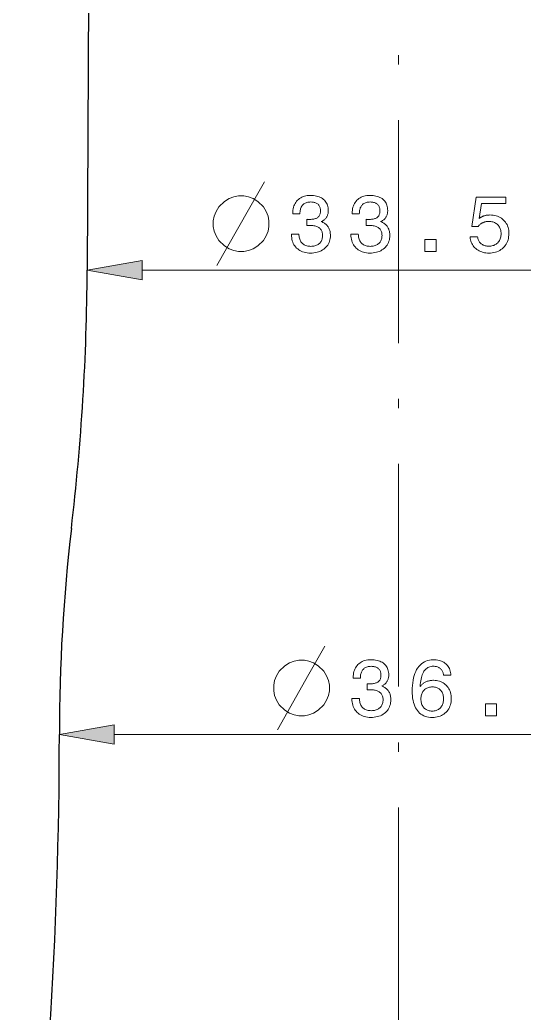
# Model space of a CAD drawing. Extents: x 0 to 297, y 0 to 420.
# Drawn here: x 125.2 to 152.4, y 154.8 to 208.2 of the extents above; entities that cross this region are included whole.
import ezdxf

# ---------------------------------------------------------------- set-up
doc = ezdxf.new("R2010")
doc.units = 0
doc.linetypes.add('DASHDOT', pattern=[18.5, 12, -3, 0.5, -3])

msp = doc.modelspace()

# ---------------------------------------------------------------- linework, layer by layer
at = {"color": 7, "linetype": 'DASHDOT', "lineweight": 13}
msp.add_line((145.6, 332.328), (145.6, 119.729), dxfattribs=at)
at = {"color": 7, "lineweight": 30}
msp.add_line((129.1, 241.858), (128.85, 194.758), dxfattribs=at)
at = {"color": 7, "lineweight": 13}
for p, q in [((131.805, 194.758), (159.396, 194.758)), ((130.305, 169.758), (160.896, 169.758))]:
    msp.add_line(p, q, dxfattribs=at)
for points in [[(135.835, 195.008), (137.535, 198.008), (138.385, 199.508)], [(139.088, 170.008), (140.788, 173.008), (141.638, 174.508)]]:
    msp.add_lwpolyline(points, dxfattribs=at)
for points in [[(137.285, 198.758), (136.985, 198.758), (136.735, 198.708), (136.485, 198.608), (136.235, 198.458), (135.935, 198.158), (135.785, 197.908), (135.685, 197.658), (135.635, 197.408), (135.635, 197.108), (135.685, 196.858), (135.785, 196.608), (135.935, 196.358), (136.235, 196.058), (136.485, 195.908), (136.735, 195.808), (136.985, 195.758), (137.285, 195.758), (137.535, 195.808), (137.785, 195.908), (138.035, 196.058), (138.335, 196.358), (138.485, 196.608), (138.585, 196.858), (138.635, 197.108), (138.635, 197.408), (138.585, 197.658), (138.485, 197.908), (138.335, 198.158), (138.035, 198.458), (137.785, 198.608), (137.535, 198.708)], [(139.846, 196.698), (140.244, 196.698), (140.247, 196.636), (140.253, 196.577), (140.262, 196.521), (140.275, 196.468), (140.291, 196.418), (140.31, 196.37), (140.332, 196.325), (140.357, 196.283), (140.386, 196.244), (140.418, 196.208), (140.453, 196.175), (140.49, 196.146), (140.531, 196.119), (140.573, 196.097), (140.619, 196.078), (140.667, 196.062), (140.718, 196.05), (140.772, 196.041), (140.828, 196.036), (140.887, 196.034), (140.945, 196.036), (141, 196.041), (141.053, 196.048), (141.103, 196.06), (141.151, 196.074), (141.196, 196.091), (141.239, 196.112), (141.279, 196.135), (141.317, 196.162), (141.352, 196.192), (141.384, 196.225), (141.413, 196.26), (141.438, 196.298), (141.46, 196.338), (141.479, 196.38), (141.494, 196.425), (141.506, 196.472), (141.515, 196.521), (141.52, 196.573), (141.522, 196.627), (141.52, 196.676), (141.515, 196.723), (141.506, 196.767), (141.495, 196.81), (141.48, 196.85), (141.461, 196.888), (141.439, 196.924), (141.414, 196.957), (141.386, 196.989), (141.354, 197.018), (141.319, 197.044), (141.281, 197.068), (141.241, 197.089), (141.198, 197.107), (141.152, 197.123), (141.104, 197.135), (141.053, 197.145), (140.999, 197.152), (140.942, 197.156), (140.883, 197.158), (140.874, 197.158), (140.866, 197.158), (140.857, 197.158), (140.848, 197.158), (140.84, 197.157), (140.831, 197.157), (140.822, 197.157), (140.813, 197.157), (140.803, 197.156), (140.794, 197.156), (140.785, 197.155), (140.774, 197.155), (140.764, 197.154), (140.752, 197.154), (140.74, 197.153), (140.728, 197.152), (140.715, 197.152), (140.701, 197.151), (140.687, 197.15), (140.672, 197.149), (140.672, 197.489), (140.681, 197.488), (140.69, 197.488), (140.699, 197.488), (140.708, 197.487), (140.717, 197.487), (140.726, 197.487), (140.735, 197.486), (140.743, 197.486), (140.752, 197.486), (140.76, 197.486), (140.769, 197.486), (140.777, 197.485), (140.785, 197.485), (140.793, 197.485), (140.801, 197.485), (140.809, 197.485), (140.816, 197.485), (140.824, 197.485), (140.831, 197.485), (140.838, 197.485), (140.895, 197.486), (140.949, 197.489), (140.999, 197.495), (141.047, 197.503), (141.092, 197.513), (141.133, 197.526), (141.172, 197.541), (141.208, 197.558), (141.24, 197.578), (141.27, 197.6), (141.296, 197.624), (141.32, 197.65), (141.341, 197.679), (141.359, 197.711), (141.375, 197.745), (141.387, 197.781), (141.397, 197.82), (141.404, 197.861), (141.408, 197.905), (141.41, 197.951), (141.408, 197.995), (141.404, 198.037), (141.398, 198.078), (141.388, 198.116), (141.376, 198.152), (141.361, 198.186), (141.343, 198.218), (141.323, 198.247), (141.3, 198.275), (141.274, 198.301), (141.245, 198.324), (141.215, 198.345), (141.182, 198.363), (141.146, 198.379), (141.108, 198.392), (141.068, 198.403), (141.025, 198.412), (140.98, 198.418), (140.933, 198.422), (140.883, 198.423), (140.827, 198.421), (140.774, 198.416), (140.723, 198.408), (140.675, 198.397), (140.631, 198.382), (140.588, 198.364), (140.549, 198.343), (140.512, 198.319), (140.479, 198.291), (140.447, 198.26), (140.419, 198.227), (140.394, 198.189), (140.372, 198.149), (140.352, 198.106), (140.336, 198.06), (140.323, 198.011), (140.312, 197.959), (140.305, 197.904), (140.3, 197.845), (140.299, 197.784), (139.915, 197.784), (139.915, 197.814), (139.918, 197.9), (139.925, 197.983), (139.938, 198.062), (139.956, 198.137), (139.979, 198.209), (140.007, 198.278), (140.041, 198.343), (140.079, 198.404), (140.123, 198.462), (140.171, 198.516), (140.224, 198.565), (140.281, 198.61), (140.341, 198.649), (140.405, 198.683), (140.472, 198.712), (140.543, 198.735), (140.617, 198.753), (140.695, 198.767), (140.777, 198.774), (140.862, 198.777), (140.952, 198.775), (141.037, 198.768), (141.119, 198.758), (141.196, 198.743), (141.27, 198.724), (141.339, 198.7), (141.404, 198.673), (141.465, 198.641), (141.522, 198.605), (141.574, 198.564), (141.622, 198.52), (141.665, 198.472), (141.703, 198.421), (141.736, 198.367), (141.764, 198.309), (141.787, 198.248), (141.804, 198.183), (141.817, 198.115), (141.825, 198.044), (141.827, 197.97), (141.826, 197.927), (141.823, 197.885), (141.819, 197.845), (141.812, 197.806), (141.803, 197.768), (141.793, 197.732), (141.78, 197.697), (141.766, 197.663), (141.75, 197.63), (141.731, 197.599), (141.711, 197.568), (141.689, 197.54), (141.666, 197.513), (141.64, 197.487), (141.612, 197.463), (141.583, 197.44), (141.552, 197.419), (141.519, 197.399), (141.484, 197.381), (141.448, 197.364), (141.495, 197.346), (141.54, 197.325), (141.583, 197.302), (141.623, 197.278), (141.661, 197.251), (141.697, 197.223), (141.73, 197.192), (141.761, 197.159), (141.789, 197.125), (141.816, 197.088), (141.839, 197.05), (141.861, 197.01), (141.88, 196.968), (141.896, 196.924), (141.91, 196.879), (141.921, 196.832), (141.93, 196.783), (141.936, 196.733), (141.94, 196.681), (141.941, 196.627), (141.938, 196.542), (141.929, 196.461), (141.915, 196.383), (141.894, 196.308), (141.867, 196.237), (141.835, 196.169), (141.796, 196.105), (141.752, 196.044), (141.702, 195.987), (141.646, 195.933), (141.585, 195.883), (141.52, 195.839), (141.451, 195.8), (141.379, 195.766), (141.302, 195.737), (141.222, 195.713), (141.138, 195.695), (141.05, 195.682), (140.958, 195.674), (140.862, 195.672), (140.771, 195.674), (140.684, 195.682), (140.6, 195.696), (140.521, 195.715), (140.445, 195.74), (140.373, 195.77), (140.304, 195.805), (140.24, 195.846), (140.179, 195.892), (140.122, 195.944), (140.069, 196), (140.022, 196.06), (139.981, 196.123), (139.945, 196.19), (139.915, 196.261), (139.89, 196.335), (139.87, 196.413), (139.857, 196.495), (139.848, 196.58), (139.846, 196.669)], [(143.044, 196.698), (143.442, 196.698), (143.445, 196.636), (143.451, 196.577), (143.46, 196.521), (143.473, 196.468), (143.489, 196.418), (143.508, 196.37), (143.53, 196.325), (143.555, 196.283), (143.584, 196.244), (143.616, 196.208), (143.651, 196.175), (143.688, 196.146), (143.729, 196.119), (143.772, 196.097), (143.817, 196.078), (143.865, 196.062), (143.916, 196.05), (143.97, 196.041), (144.026, 196.036), (144.085, 196.034), (144.143, 196.036), (144.198, 196.041), (144.251, 196.048), (144.301, 196.06), (144.349, 196.074), (144.394, 196.091), (144.437, 196.112), (144.477, 196.135), (144.515, 196.162), (144.55, 196.192), (144.582, 196.225), (144.611, 196.26), (144.637, 196.298), (144.659, 196.338), (144.677, 196.38), (144.693, 196.425), (144.704, 196.472), (144.713, 196.521), (144.718, 196.573), (144.72, 196.627), (144.718, 196.676), (144.713, 196.723), (144.705, 196.767), (144.693, 196.81), (144.678, 196.85), (144.659, 196.888), (144.638, 196.924), (144.612, 196.957), (144.584, 196.989), (144.552, 197.018), (144.517, 197.044), (144.48, 197.068), (144.439, 197.089), (144.396, 197.107), (144.351, 197.123), (144.302, 197.135), (144.251, 197.145), (144.197, 197.152), (144.14, 197.156), (144.081, 197.158), (144.072, 197.158), (144.064, 197.158), (144.055, 197.158), (144.047, 197.158), (144.038, 197.157), (144.029, 197.157), (144.02, 197.157), (144.011, 197.157), (144.002, 197.156), (143.992, 197.156), (143.983, 197.155), (143.973, 197.155), (143.962, 197.154), (143.951, 197.154), (143.939, 197.153), (143.926, 197.152), (143.913, 197.152), (143.899, 197.151), (143.885, 197.15), (143.87, 197.149), (143.87, 197.489), (143.879, 197.488), (143.888, 197.488), (143.898, 197.488), (143.907, 197.487), (143.915, 197.487), (143.924, 197.487), (143.933, 197.486), (143.942, 197.486), (143.95, 197.486), (143.959, 197.486), (143.967, 197.486), (143.975, 197.485), (143.983, 197.485), (143.991, 197.485), (143.999, 197.485), (144.007, 197.485), (144.015, 197.485), (144.022, 197.485), (144.029, 197.485), (144.037, 197.485), (144.093, 197.486), (144.147, 197.489), (144.198, 197.495), (144.245, 197.503), (144.29, 197.513), (144.332, 197.526), (144.37, 197.541), (144.406, 197.558), (144.438, 197.578), (144.468, 197.6), (144.494, 197.624), (144.518, 197.65), (144.539, 197.679), (144.558, 197.711), (144.573, 197.745), (144.586, 197.781), (144.595, 197.82), (144.602, 197.861), (144.607, 197.905), (144.608, 197.951), (144.607, 197.995), (144.603, 198.037), (144.596, 198.078), (144.586, 198.116), (144.574, 198.152), (144.559, 198.186), (144.541, 198.218), (144.521, 198.247), (144.498, 198.275), (144.472, 198.301), (144.444, 198.324), (144.413, 198.345), (144.38, 198.363), (144.344, 198.379), (144.306, 198.392), (144.266, 198.403), (144.223, 198.412), (144.178, 198.418), (144.131, 198.422), (144.081, 198.423), (144.025, 198.421), (143.972, 198.416), (143.921, 198.408), (143.874, 198.397), (143.829, 198.382), (143.787, 198.364), (143.747, 198.343), (143.711, 198.319), (143.677, 198.291), (143.646, 198.26), (143.617, 198.227), (143.592, 198.189), (143.57, 198.149), (143.55, 198.106), (143.534, 198.06), (143.521, 198.011), (143.51, 197.959), (143.503, 197.904), (143.498, 197.845), (143.497, 197.784), (143.113, 197.784), (143.113, 197.814), (143.116, 197.9), (143.124, 197.983), (143.136, 198.062), (143.154, 198.137), (143.177, 198.209), (143.205, 198.278), (143.239, 198.343), (143.277, 198.404), (143.321, 198.462), (143.369, 198.516), (143.422, 198.565), (143.479, 198.61), (143.539, 198.649), (143.603, 198.683), (143.67, 198.712), (143.741, 198.735), (143.815, 198.753), (143.893, 198.767), (143.975, 198.774), (144.06, 198.777), (144.15, 198.775), (144.235, 198.768), (144.317, 198.758), (144.394, 198.743), (144.468, 198.724), (144.537, 198.7), (144.602, 198.673), (144.663, 198.641), (144.72, 198.605), (144.772, 198.564), (144.82, 198.52), (144.863, 198.472), (144.901, 198.421), (144.934, 198.367), (144.962, 198.309), (144.985, 198.248), (145.003, 198.183), (145.015, 198.115), (145.023, 198.044), (145.025, 197.97), (145.024, 197.927), (145.022, 197.885), (145.017, 197.845), (145.01, 197.806), (145.001, 197.768), (144.991, 197.732), (144.978, 197.697), (144.964, 197.663), (144.948, 197.63), (144.929, 197.599), (144.909, 197.568), (144.887, 197.54), (144.864, 197.513), (144.838, 197.487), (144.811, 197.463), (144.781, 197.44), (144.75, 197.419), (144.717, 197.399), (144.683, 197.381), (144.646, 197.364), (144.693, 197.346), (144.738, 197.325), (144.781, 197.302), (144.821, 197.278), (144.859, 197.251), (144.895, 197.223), (144.928, 197.192), (144.959, 197.159), (144.988, 197.125), (145.014, 197.088), (145.038, 197.05), (145.059, 197.01), (145.078, 196.968), (145.094, 196.924), (145.108, 196.879), (145.119, 196.832), (145.128, 196.783), (145.134, 196.733), (145.138, 196.681), (145.139, 196.627), (145.136, 196.542), (145.127, 196.461), (145.113, 196.383), (145.092, 196.308), (145.065, 196.237), (145.033, 196.169), (144.995, 196.105), (144.95, 196.044), (144.9, 195.987), (144.844, 195.933), (144.783, 195.883), (144.718, 195.839), (144.65, 195.8), (144.577, 195.766), (144.5, 195.737), (144.42, 195.713), (144.336, 195.695), (144.248, 195.682), (144.156, 195.674), (144.06, 195.672), (143.969, 195.674), (143.882, 195.682), (143.798, 195.696), (143.719, 195.715), (143.643, 195.74), (143.571, 195.77), (143.502, 195.805), (143.438, 195.846), (143.377, 195.892), (143.32, 195.944), (143.267, 196), (143.22, 196.06), (143.179, 196.123), (143.143, 196.19), (143.113, 196.261), (143.088, 196.335), (143.069, 196.413), (143.055, 196.495), (143.046, 196.58), (143.044, 196.669)], [(149.459, 196.54), (149.86, 196.54), (149.868, 196.494), (149.879, 196.451), (149.892, 196.409), (149.908, 196.369), (149.926, 196.332), (149.947, 196.296), (149.97, 196.263), (149.996, 196.231), (150.024, 196.202), (150.055, 196.174), (150.087, 196.149), (150.122, 196.127), (150.158, 196.107), (150.196, 196.09), (150.236, 196.076), (150.277, 196.064), (150.32, 196.054), (150.365, 196.048), (150.412, 196.044), (150.46, 196.043), (150.52, 196.044), (150.576, 196.05), (150.631, 196.059), (150.683, 196.072), (150.732, 196.088), (150.78, 196.109), (150.825, 196.133), (150.867, 196.16), (150.907, 196.191), (150.945, 196.226), (150.98, 196.264), (151.011, 196.304), (151.039, 196.347), (151.063, 196.391), (151.083, 196.438), (151.099, 196.488), (151.112, 196.54), (151.121, 196.594), (151.127, 196.65), (151.129, 196.709), (151.127, 196.769), (151.121, 196.826), (151.112, 196.881), (151.1, 196.933), (151.083, 196.983), (151.063, 197.031), (151.04, 197.076), (151.013, 197.118), (150.982, 197.158), (150.947, 197.196), (150.91, 197.23), (150.87, 197.261), (150.827, 197.288), (150.782, 197.312), (150.735, 197.332), (150.685, 197.348), (150.633, 197.361), (150.578, 197.37), (150.52, 197.375), (150.46, 197.377), (150.426, 197.376), (150.392, 197.374), (150.358, 197.371), (150.325, 197.366), (150.293, 197.36), (150.261, 197.352), (150.23, 197.343), (150.2, 197.333), (150.17, 197.321), (150.141, 197.308), (150.113, 197.293), (150.085, 197.277), (150.058, 197.26), (150.031, 197.241), (150.006, 197.221), (149.981, 197.2), (149.957, 197.177), (149.934, 197.153), (149.911, 197.128), (149.889, 197.101), (149.545, 197.101), (149.782, 198.691), (151.384, 198.691), (151.384, 198.336), (150.07, 198.336), (149.95, 197.529), (149.972, 197.547), (149.995, 197.565), (150.018, 197.582), (150.042, 197.598), (150.067, 197.612), (150.093, 197.626), (150.12, 197.64), (150.147, 197.652), (150.175, 197.663), (150.204, 197.673), (150.234, 197.683), (150.264, 197.691), (150.295, 197.699), (150.326, 197.705), (150.357, 197.711), (150.39, 197.715), (150.422, 197.718), (150.456, 197.721), (150.489, 197.722), (150.524, 197.723), (150.614, 197.72), (150.701, 197.712), (150.784, 197.698), (150.864, 197.679), (150.94, 197.654), (151.013, 197.624), (151.082, 197.589), (151.147, 197.547), (151.209, 197.501), (151.267, 197.449), (151.32, 197.392), (151.368, 197.332), (151.41, 197.269), (151.447, 197.202), (151.478, 197.132), (151.503, 197.058), (151.523, 196.981), (151.537, 196.901), (151.545, 196.817), (151.548, 196.73), (151.545, 196.637), (151.536, 196.548), (151.521, 196.463), (151.501, 196.381), (151.474, 196.302), (151.441, 196.228), (151.402, 196.157), (151.357, 196.089), (151.307, 196.025), (151.25, 195.965), (151.188, 195.909), (151.123, 195.859), (151.055, 195.815), (150.982, 195.777), (150.907, 195.745), (150.827, 195.718), (150.744, 195.698), (150.657, 195.683), (150.567, 195.675), (150.473, 195.672), (150.39, 195.674), (150.309, 195.681), (150.232, 195.693), (150.157, 195.71), (150.085, 195.731), (150.017, 195.758), (149.951, 195.789), (149.887, 195.825), (149.827, 195.865), (149.77, 195.911), (149.717, 195.96), (149.668, 196.013), (149.625, 196.068), (149.586, 196.126), (149.553, 196.188), (149.524, 196.252), (149.5, 196.32), (149.482, 196.39), (149.468, 196.464)], [(147.032, 195.758), (147.032, 196.401), (147.629, 196.401), (147.629, 195.758)], [(131.805, 195.279), (128.85, 194.758), (131.805, 194.237)], [(140.538, 173.758), (140.238, 173.758), (139.988, 173.708), (139.738, 173.608), (139.488, 173.458), (139.188, 173.158), (139.038, 172.908), (138.938, 172.658), (138.888, 172.408), (138.888, 172.108), (138.938, 171.858), (139.038, 171.608), (139.188, 171.358), (139.488, 171.058), (139.738, 170.908), (139.988, 170.808), (140.238, 170.758), (140.538, 170.758), (140.788, 170.808), (141.038, 170.908), (141.288, 171.058), (141.588, 171.358), (141.738, 171.608), (141.838, 171.858), (141.888, 172.108), (141.888, 172.408), (141.838, 172.658), (141.738, 172.908), (141.588, 173.158), (141.288, 173.458), (141.038, 173.608), (140.788, 173.708)], [(143.099, 171.698), (143.498, 171.698), (143.501, 171.636), (143.507, 171.577), (143.516, 171.521), (143.529, 171.468), (143.544, 171.418), (143.563, 171.37), (143.586, 171.325), (143.611, 171.283), (143.64, 171.244), (143.672, 171.208), (143.706, 171.175), (143.744, 171.146), (143.784, 171.119), (143.827, 171.097), (143.873, 171.078), (143.921, 171.062), (143.972, 171.05), (144.025, 171.041), (144.082, 171.036), (144.141, 171.034), (144.198, 171.036), (144.254, 171.041), (144.307, 171.048), (144.357, 171.06), (144.405, 171.074), (144.45, 171.091), (144.492, 171.112), (144.533, 171.135), (144.57, 171.162), (144.606, 171.192), (144.638, 171.225), (144.667, 171.26), (144.692, 171.298), (144.714, 171.338), (144.733, 171.38), (144.748, 171.425), (144.76, 171.472), (144.768, 171.521), (144.774, 171.573), (144.775, 171.627), (144.774, 171.676), (144.769, 171.723), (144.76, 171.767), (144.748, 171.81), (144.733, 171.85), (144.715, 171.888), (144.693, 171.924), (144.668, 171.957), (144.64, 171.989), (144.608, 172.018), (144.573, 172.044), (144.535, 172.068), (144.495, 172.089), (144.452, 172.107), (144.406, 172.123), (144.358, 172.135), (144.306, 172.145), (144.252, 172.152), (144.196, 172.156), (144.136, 172.158), (144.128, 172.158), (144.119, 172.158), (144.111, 172.158), (144.102, 172.158), (144.093, 172.157), (144.084, 172.157), (144.075, 172.157), (144.066, 172.157), (144.057, 172.156), (144.048, 172.156), (144.038, 172.155), (144.028, 172.155), (144.017, 172.154), (144.006, 172.154), (143.994, 172.153), (143.982, 172.152), (143.969, 172.152), (143.955, 172.151), (143.941, 172.15), (143.926, 172.149), (143.926, 172.489), (143.935, 172.488), (143.944, 172.488), (143.953, 172.488), (143.962, 172.487), (143.971, 172.487), (143.98, 172.487), (143.989, 172.486), (143.997, 172.486), (144.006, 172.486), (144.014, 172.486), (144.023, 172.486), (144.031, 172.485), (144.039, 172.485), (144.047, 172.485), (144.055, 172.485), (144.063, 172.485), (144.07, 172.485), (144.078, 172.485), (144.085, 172.485), (144.092, 172.485), (144.149, 172.486), (144.203, 172.489), (144.253, 172.495), (144.301, 172.503), (144.345, 172.513), (144.387, 172.526), (144.426, 172.541), (144.461, 172.558), (144.494, 172.578), (144.523, 172.6), (144.55, 172.624), (144.574, 172.65), (144.595, 172.679), (144.613, 172.711), (144.629, 172.745), (144.641, 172.781), (144.651, 172.82), (144.658, 172.861), (144.662, 172.905), (144.664, 172.951), (144.662, 172.995), (144.658, 173.037), (144.651, 173.078), (144.642, 173.116), (144.63, 173.152), (144.615, 173.186), (144.597, 173.218), (144.577, 173.247), (144.553, 173.275), (144.528, 173.301), (144.499, 173.324), (144.468, 173.345), (144.435, 173.363), (144.4, 173.379), (144.362, 173.392), (144.322, 173.403), (144.279, 173.412), (144.234, 173.418), (144.186, 173.422), (144.136, 173.423), (144.081, 173.421), (144.027, 173.416), (143.977, 173.408), (143.929, 173.397), (143.884, 173.382), (143.842, 173.364), (143.803, 173.343), (143.766, 173.319), (143.732, 173.291), (143.701, 173.26), (143.673, 173.227), (143.648, 173.189), (143.625, 173.149), (143.606, 173.106), (143.59, 173.06), (143.576, 173.011), (143.566, 172.959), (143.558, 172.904), (143.554, 172.845), (143.553, 172.784), (143.169, 172.784), (143.169, 172.814), (143.171, 172.9), (143.179, 172.983), (143.192, 173.062), (143.21, 173.137), (143.233, 173.209), (143.261, 173.278), (143.294, 173.343), (143.333, 173.404), (143.376, 173.462), (143.425, 173.516), (143.478, 173.565), (143.535, 173.61), (143.595, 173.649), (143.658, 173.683), (143.726, 173.712), (143.796, 173.735), (143.871, 173.753), (143.949, 173.767), (144.03, 173.774), (144.115, 173.777), (144.205, 173.775), (144.291, 173.768), (144.373, 173.758), (144.45, 173.743), (144.523, 173.724), (144.593, 173.7), (144.658, 173.673), (144.719, 173.641), (144.775, 173.605), (144.828, 173.564), (144.876, 173.52), (144.919, 173.472), (144.957, 173.421), (144.99, 173.367), (145.018, 173.309), (145.04, 173.248), (145.058, 173.183), (145.071, 173.115), (145.078, 173.044), (145.081, 172.97), (145.08, 172.927), (145.077, 172.885), (145.072, 172.845), (145.066, 172.806), (145.057, 172.768), (145.046, 172.732), (145.034, 172.697), (145.02, 172.663), (145.003, 172.63), (144.985, 172.599), (144.965, 172.568), (144.943, 172.54), (144.919, 172.513), (144.894, 172.487), (144.866, 172.463), (144.837, 172.44), (144.806, 172.419), (144.773, 172.399), (144.738, 172.381), (144.701, 172.364), (144.749, 172.346), (144.794, 172.325), (144.836, 172.302), (144.877, 172.278), (144.915, 172.251), (144.95, 172.223), (144.984, 172.192), (145.015, 172.159), (145.043, 172.125), (145.069, 172.088), (145.093, 172.05), (145.115, 172.01), (145.133, 171.968), (145.15, 171.924), (145.163, 171.879), (145.175, 171.832), (145.184, 171.783), (145.19, 171.733), (145.194, 171.681), (145.195, 171.627), (145.192, 171.542), (145.183, 171.461), (145.168, 171.383), (145.148, 171.308), (145.121, 171.237), (145.089, 171.169), (145.05, 171.105), (145.006, 171.044), (144.956, 170.987), (144.9, 170.933), (144.839, 170.883), (144.774, 170.839), (144.705, 170.8), (144.633, 170.766), (144.556, 170.737), (144.476, 170.713), (144.391, 170.695), (144.303, 170.682), (144.211, 170.674), (144.115, 170.672), (144.025, 170.674), (143.937, 170.682), (143.854, 170.696), (143.774, 170.715), (143.699, 170.74), (143.626, 170.77), (143.558, 170.805), (143.493, 170.846), (143.433, 170.892), (143.375, 170.944), (143.323, 171), (143.276, 171.06), (143.235, 171.123), (143.199, 171.19), (143.168, 171.261), (143.143, 171.335), (143.124, 171.413), (143.11, 171.495), (143.102, 171.58), (143.099, 171.669)], [(148.423, 172.946), (148.026, 172.946), (148.02, 172.992), (148.012, 173.036), (148.002, 173.077), (147.989, 173.116), (147.974, 173.153), (147.957, 173.187), (147.937, 173.22), (147.915, 173.25), (147.891, 173.278), (147.864, 173.304), (147.835, 173.327), (147.804, 173.348), (147.771, 173.367), (147.736, 173.383), (147.699, 173.396), (147.66, 173.407), (147.618, 173.416), (147.575, 173.422), (147.53, 173.426), (147.482, 173.427), (147.418, 173.424), (147.357, 173.416), (147.299, 173.403), (147.244, 173.384), (147.192, 173.36), (147.143, 173.33), (147.097, 173.295), (147.055, 173.254), (147.015, 173.208), (146.978, 173.157), (146.945, 173.1), (146.914, 173.038), (146.886, 172.97), (146.862, 172.897), (146.84, 172.818), (146.821, 172.733), (146.805, 172.643), (146.792, 172.547), (146.781, 172.446), (146.774, 172.339), (146.8, 172.371), (146.827, 172.401), (146.855, 172.43), (146.884, 172.457), (146.914, 172.482), (146.946, 172.506), (146.978, 172.528), (147.012, 172.549), (147.047, 172.568), (147.083, 172.586), (147.12, 172.602), (147.157, 172.616), (147.196, 172.629), (147.236, 172.64), (147.276, 172.649), (147.317, 172.657), (147.359, 172.663), (147.402, 172.667), (147.446, 172.669), (147.491, 172.67), (147.574, 172.667), (147.655, 172.659), (147.732, 172.646), (147.806, 172.626), (147.876, 172.602), (147.944, 172.572), (148.008, 172.536), (148.07, 172.495), (148.127, 172.449), (148.182, 172.397), (148.233, 172.341), (148.278, 172.281), (148.318, 172.218), (148.352, 172.151), (148.381, 172.081), (148.405, 172.007), (148.424, 171.93), (148.437, 171.849), (148.445, 171.765), (148.448, 171.677), (148.445, 171.589), (148.437, 171.505), (148.422, 171.424), (148.403, 171.346), (148.377, 171.272), (148.346, 171.201), (148.31, 171.134), (148.268, 171.069), (148.22, 171.008), (148.166, 170.951), (148.108, 170.898), (148.047, 170.85), (147.982, 170.808), (147.913, 170.772), (147.841, 170.741), (147.766, 170.716), (147.687, 170.697), (147.605, 170.683), (147.519, 170.674), (147.43, 170.672), (147.327, 170.675), (147.229, 170.686), (147.135, 170.704), (147.047, 170.73), (146.964, 170.763), (146.886, 170.803), (146.813, 170.85), (146.744, 170.905), (146.681, 170.967), (146.622, 171.036), (146.569, 171.112), (146.521, 171.195), (146.479, 171.284), (146.443, 171.38), (146.412, 171.482), (146.387, 171.59), (146.367, 171.705), (146.353, 171.826), (146.344, 171.954), (146.342, 172.088), (146.345, 172.246), (146.354, 172.396), (146.369, 172.539), (146.389, 172.674), (146.416, 172.803), (146.449, 172.924), (146.488, 173.038), (146.533, 173.144), (146.583, 173.243), (146.64, 173.335), (146.702, 173.419), (146.769, 173.494), (146.841, 173.561), (146.917, 173.618), (146.998, 173.667), (147.084, 173.706), (147.175, 173.737), (147.27, 173.759), (147.371, 173.773), (147.476, 173.777), (147.56, 173.775), (147.64, 173.768), (147.716, 173.757), (147.789, 173.742), (147.859, 173.723), (147.925, 173.699), (147.987, 173.671), (148.045, 173.638), (148.1, 173.601), (148.152, 173.56), (148.199, 173.515), (148.242, 173.466), (148.28, 173.413), (148.314, 173.357), (148.343, 173.298), (148.368, 173.235), (148.388, 173.168), (148.404, 173.098), (148.416, 173.024)], [(148.03, 171.673), (148.029, 171.73), (148.024, 171.785), (148.016, 171.838), (148.004, 171.889), (147.99, 171.937), (147.972, 171.982), (147.951, 172.025), (147.926, 172.066), (147.899, 172.105), (147.868, 172.141), (147.835, 172.174), (147.799, 172.204), (147.762, 172.23), (147.722, 172.253), (147.68, 172.272), (147.637, 172.288), (147.591, 172.3), (147.544, 172.309), (147.494, 172.314), (147.442, 172.316), (147.384, 172.314), (147.329, 172.309), (147.277, 172.3), (147.226, 172.288), (147.179, 172.273), (147.134, 172.254), (147.091, 172.231), (147.052, 172.205), (147.014, 172.176), (146.979, 172.143), (146.948, 172.107), (146.919, 172.069), (146.894, 172.028), (146.872, 171.984), (146.854, 171.938), (146.839, 171.889), (146.827, 171.838), (146.819, 171.784), (146.814, 171.728), (146.812, 171.669), (146.813, 171.61), (146.818, 171.553), (146.827, 171.499), (146.838, 171.447), (146.853, 171.398), (146.871, 171.352), (146.893, 171.308), (146.918, 171.266), (146.946, 171.227), (146.977, 171.19), (147.012, 171.157), (147.048, 171.126), (147.087, 171.1), (147.128, 171.077), (147.172, 171.057), (147.218, 171.041), (147.266, 171.029), (147.317, 171.02), (147.37, 171.015), (147.425, 171.013), (147.478, 171.015), (147.529, 171.02), (147.578, 171.03), (147.625, 171.042), (147.67, 171.059), (147.712, 171.079), (147.753, 171.102), (147.792, 171.13), (147.828, 171.161), (147.863, 171.195), (147.895, 171.233), (147.923, 171.273), (147.948, 171.315), (147.97, 171.359), (147.988, 171.406), (148.004, 171.455), (148.015, 171.506), (148.024, 171.559), (148.029, 171.615)], [(150.286, 170.758), (150.286, 171.401), (150.883, 171.401), (150.883, 170.758)], [(130.305, 170.279), (127.35, 169.758), (130.305, 169.237)]]:
    msp.add_lwpolyline(points, close=True, dxfattribs=at)
at = {"color": 7, "lineweight": 30}
for centre, radius, start, end in [((3.818, 195.422), 125.034, 353.30208, 359.69589), ((222.35, 169.758), 95, 173.30208, 180.00001), ((-115.861, 169.758), 243.212, 352.41939, 360)]:
    msp.add_arc(centre, radius, start, end, dxfattribs=at)
at = {"color": 7, "lineweight": 13}
for points in [[(131.805, 195.279), (128.85, 194.758), (131.805, 195.279), (131.805, 194.237)], [(130.305, 170.279), (127.35, 169.758), (130.305, 170.279), (130.305, 169.237)]]:
    msp.add_solid(points, dxfattribs=at)

doc.saveas('drawing.dxf')
